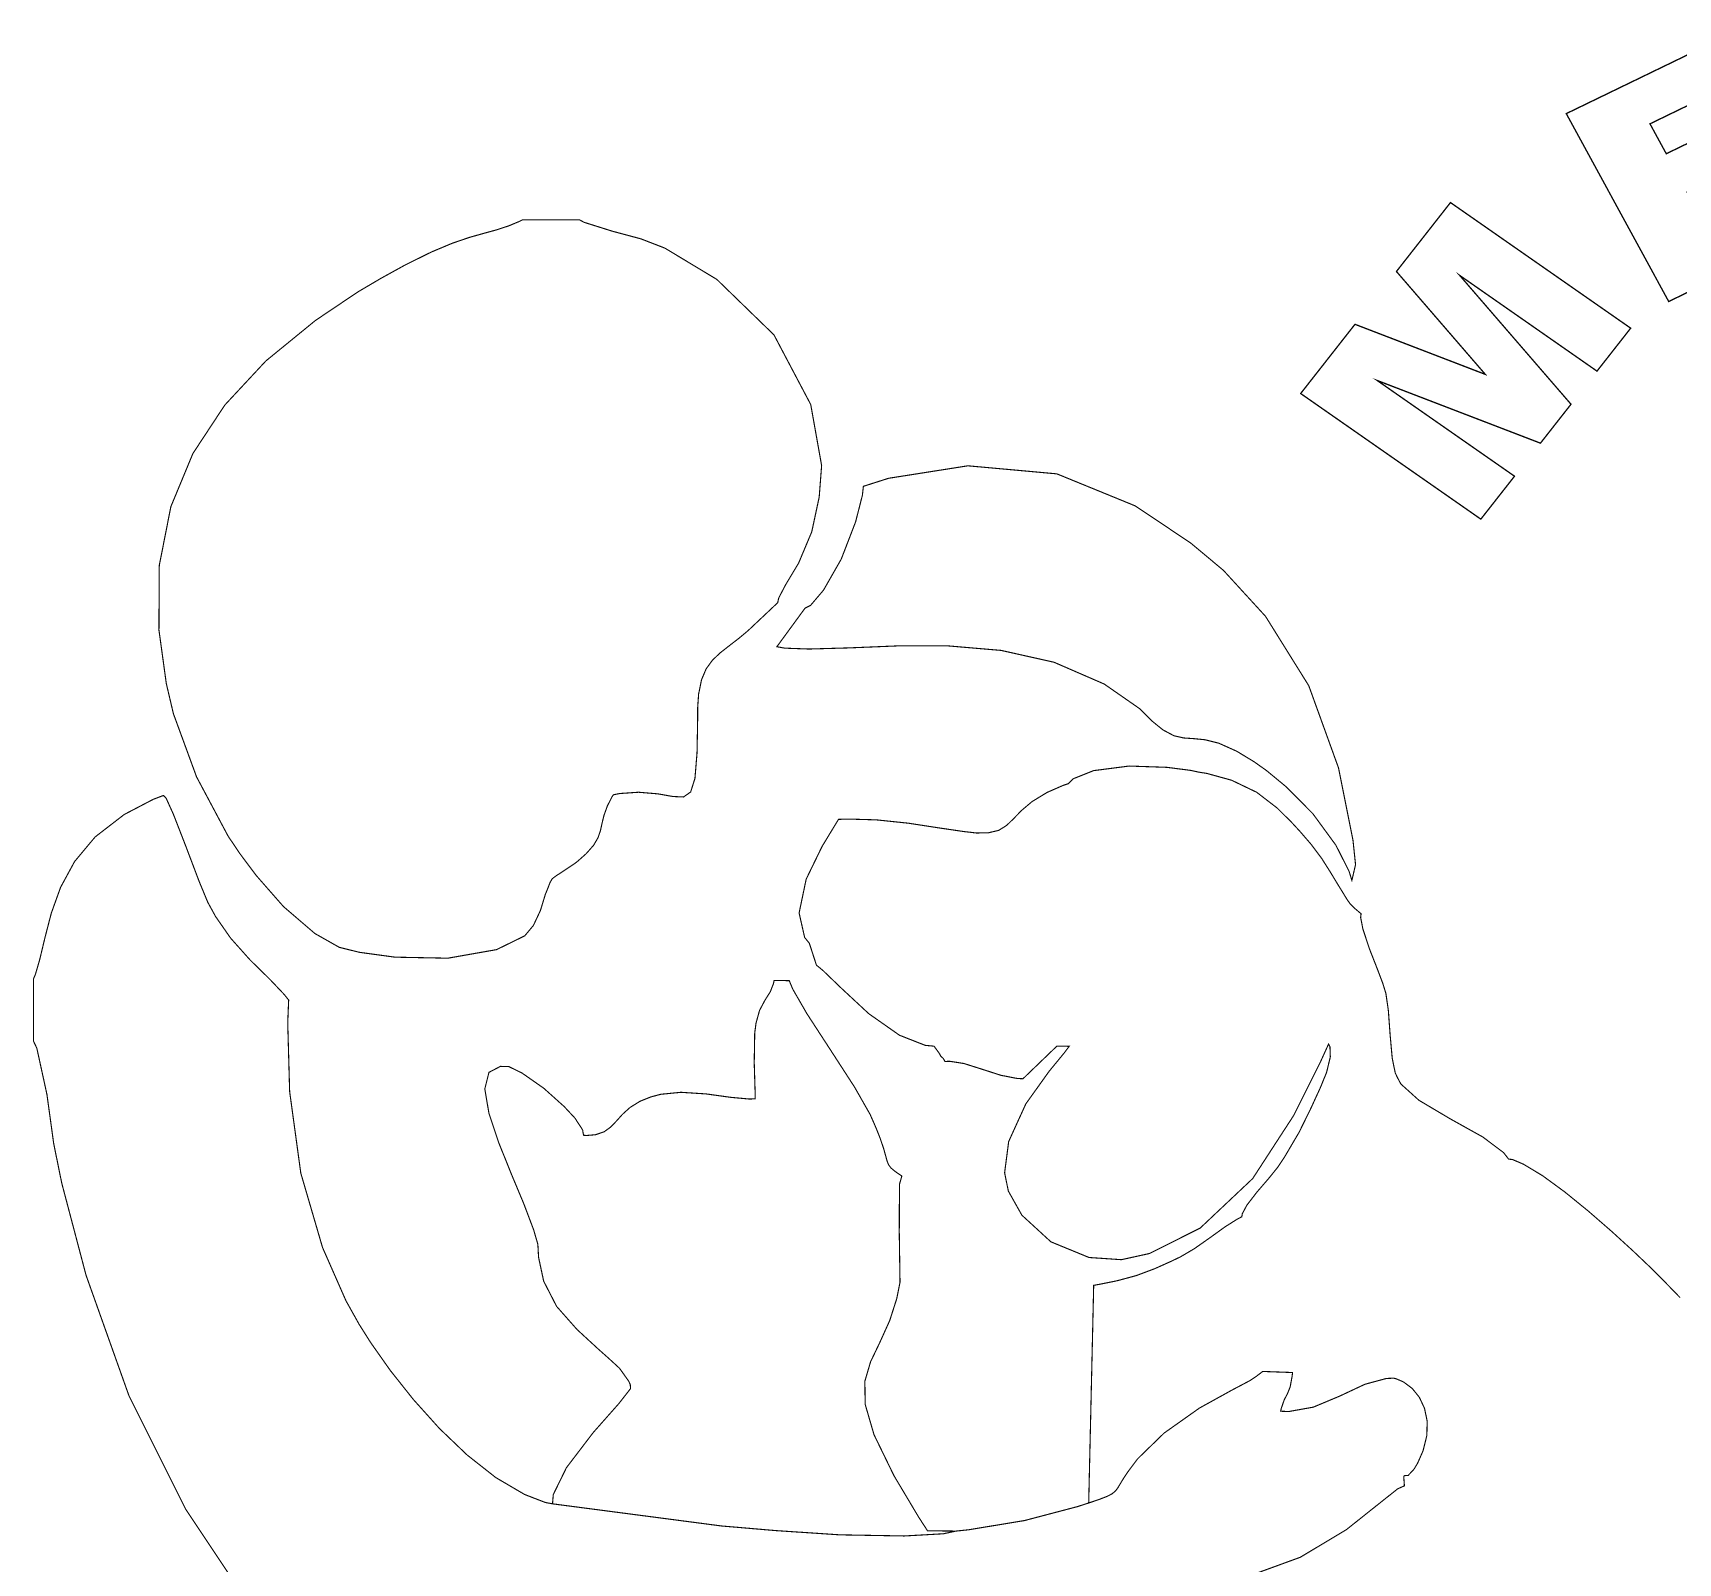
# Model space of a CAD drawing. Header units: millimetres. Extents: x -36 to 207, y -20 to 38.
# Drawn here: x 166.7 to 190.12, y 15.26 to 37.04 of the extents above; entities that cross this region are included whole.
import ezdxf

# ---------------------------------------------------------------- set-up
doc = ezdxf.new("R2010")
doc.units = ezdxf.units.MM

msp = doc.modelspace()

# ---------------------------------------------------------------- linework, layer by layer
at = {"color": 0}
for points in [[(188.5295377338489, 35.89237740649144, 0.0189, 0.0189, 0), (190.875237733849, 37.02898140649145, 0.0189, 0.0189, 0), (191.1869617338489, 36.45744540649144, 0.0189, 0.0189, 0), (189.7208257338488, 35.74705740649144, 0.0189, 0.0189, 0), (189.9528337338488, 35.32134540649144, 0.0189, 0.0189, 0), (191.3117857338489, 35.97940140649145, 0.0189, 0.0189, 0), (191.6093977338489, 35.43440940649145, 0.0189, 0.0189, 0), (190.249857733849, 34.77576540649144, 0.0189, 0.0189, 0), (190.5369697338488, 34.24900140649144, 0.0189, 0.0189, 0), (192.0468697338489, 34.98038940649145, 0.0189, 0.0189, 0), (192.3768217338488, 34.37525340649145, 0.0189, 0.0189, 0), (189.987357733849, 33.21773340649144, 0.0189, 0.0189, 0), (188.5295377338489, 35.89237740649144, 0.0189, 0.0189, 0)], [(184.7487817338491, 31.90792140649145, 0.0189, 0.0189, 0), (185.5217497338489, 32.89324140649143, 0.0189, 0.0189, 0), (187.3769737338489, 32.18041740649144, 0.0189, 0.0189, 0), (186.1119337338491, 33.64520940649145, 0.0189, 0.0189, 0), (186.881121733849, 34.62632940649144, 0.0189, 0.0189, 0), (189.4460617338489, 32.83805340649145, 0.0189, 0.0189, 0), (188.9665057338488, 32.22653340649145, 0.0189, 0.0189, 0), (187.011573733849, 33.59002140649145, 0.0189, 0.0189, 0), (188.5965697338488, 31.75529340649145, 0.0189, 0.0189, 0), (188.1617857338489, 31.20114540649145, 0.0189, 0.0189, 0), (185.8375057338487, 32.09381340649144, 0.0189, 0.0189, 0), (187.7926057338489, 30.73082940649145, 0.0189, 0.0189, 0), (187.3132177338489, 30.11964540649144, 0.0189, 0.0189, 0), (184.7487817338491, 31.90792140649145, 0.0189, 0.0189, 0)], [(177.304995733849, 28.93044340649145, 0.01575, 0.01575, 0), (177.319485733849, 28.99799340649145, 0.01575, 0.01575, 0), (177.4189557338489, 29.18790340649144, 0.01575, 0.01575, 0), (177.6036157338488, 29.49625340649145, 0.01575, 0.01575, 0), (177.7896757338488, 29.93914340649145, 0.01575, 0.01575, 0), (177.8955157338489, 30.43320340649144, 0.01575, 0.01575, 0), (177.908465733849, 30.59917340649145, 0.01575, 0.01575, 0), (177.9301657338488, 30.88288340649144, 0.01575, 0.01575, 0), (177.775185733849, 31.75102340649145, 0.01575, 0.01575, 0), (177.252215733849, 32.74222340649145, 0.01575, 0.01575, 0), (176.4387457338489, 33.53217340649145, 0.01575, 0.01575, 0), (175.6986357338487, 33.97800340649145, 0.01575, 0.01575, 0), (175.4342457338489, 34.08020340649145, 0.01575, 0.01575, 0), (175.3601857338488, 34.10904340649144, 0.01575, 0.01575, 0), (174.948165733849, 34.21950340649144, 0.01575, 0.01575, 0), (174.5501457338489, 34.34487340649144, 0.01575, 0.01575, 0), (174.4833657338488, 34.38050340649145, 0.01575, 0.01575, 0), (173.6732557338489, 34.38050340649145, 0.01575, 0.01575, 0), (173.6257957338489, 34.35698340649145, 0.01575, 0.01575, 0), (173.4787957338488, 34.29545340649145, 0.01575, 0.01575, 0), (173.2999457338487, 34.23665340649145, 0.01575, 0.01575, 0), (173.1184357338489, 34.18723340649145, 0.01575, 0.01575, 0), (172.9159957338488, 34.12990340649145, 0.01575, 0.01575, 0), (172.6751957338488, 34.04793340649145, 0.01575, 0.01575, 0), (172.377835733849, 33.92326340649145, 0.01575, 0.01575, 0), (172.0064157338488, 33.73993340649145, 0.01575, 0.01575, 0), (171.6570457338489, 33.54729340649145, 0.01575, 0.01575, 0), (171.542721733849, 33.47974340649145, 0.01575, 0.01575, 0), (171.3327007338489, 33.35626340649145, 0.01575, 0.01575, 0), (170.7254437338488, 32.94802340649145, 0.01575, 0.01575, 0), (170.019822733849, 32.37192340649145, 0.01575, 0.01575, 0), (169.434972733849, 31.74339340649145, 0.01575, 0.01575, 0), (168.981141733849, 31.05417340649145, 0.01575, 0.01575, 0), (168.6670657338489, 30.29649340649145, 0.01575, 0.01575, 0), (168.5026217338489, 29.46139340649145, 0.01575, 0.01575, 0), (168.4976867338489, 28.54152340649145, 0.01575, 0.01575, 0), (168.6028897338488, 27.77747340649145, 0.01575, 0.01575, 0), (168.6617457338489, 27.52827340649145, 0.01575, 0.01575, 0), (168.7038997338489, 27.34900340649145, 0.01575, 0.01575, 0), (169.0331727338489, 26.45090340649145, 0.01575, 0.01575, 0), (169.4824467338487, 25.60698340649145, 0.01575, 0.01575, 0), (169.5849757338488, 25.45515340649145, 0.01575, 0.01575, 0), (169.6552417338489, 25.35099340649145, 0.01575, 0.01575, 0), (169.8819647338489, 25.04796340649145, 0.01575, 0.01575, 0), (170.2700937338489, 24.60479340649145, 0.01575, 0.01575, 0), (170.7170927338489, 24.22119340649145, 0.01575, 0.01575, 0), (171.0653427338489, 24.02414340649145, 0.01575, 0.01575, 0), (171.1902927338488, 23.99341340649145, 0.01575, 0.01575, 0), (171.3535887338489, 23.95316340649145, 0.01575, 0.01575, 0), (171.8575257338489, 23.88442340649145, 0.01575, 0.01575, 0), (172.6106557338489, 23.86993340649145, 0.01575, 0.01575, 0), (173.3037257338488, 23.99187340649145, 0.01575, 0.01575, 0), (173.7044057338489, 24.18822340649145, 0.01575, 0.01575, 0), (173.7913457338489, 24.29224340649145, 0.01575, 0.01575, 0), (173.8278157338489, 24.33627340649145, 0.01575, 0.01575, 0), (173.9277057338488, 24.54893340649145, 0.01575, 0.01575, 0), (173.9983357338488, 24.78063340649145, 0.01575, 0.01575, 0), (174.0203857338488, 24.83376340649145, 0.01575, 0.01575, 0), (174.0317257338488, 24.86225340649145, 0.01575, 0.01575, 0), (174.0651857338489, 24.94772340649145, 0.01575, 0.01575, 0), (174.0947957338487, 25.00015340649144, 0.01575, 0.01575, 0), (174.1498857338488, 25.04152340649145, 0.01575, 0.01575, 0), (174.2417957338489, 25.10116340649145, 0.01575, 0.01575, 0), (174.271755733849, 25.12167340649145, 0.01575, 0.01575, 0), (174.415395733849, 25.21701340649145, 0.01575, 0.01575, 0), (174.4578857338488, 25.24998340649145, 0.01575, 0.01575, 0), (174.579755733849, 25.35827340649145, 0.01575, 0.01575, 0), (174.6849657338489, 25.47790340649145, 0.01575, 0.01575, 0), (174.7472657338487, 25.58465340649145, 0.01575, 0.01575, 0), (174.7817757338489, 25.68524340649145, 0.01575, 0.01575, 0), (174.8045257338488, 25.78891340649145, 0.01575, 0.01575, 0), (174.8323857338489, 25.90322340649145, 0.01575, 0.01575, 0), (174.880195733849, 26.03615340649145, 0.01575, 0.01575, 0), (174.9413757338489, 26.15725340649145, 0.01575, 0.01575, 0), (174.9648957338488, 26.19568340649144, 0.01575, 0.01575, 0), (175.052185733849, 26.21353340649145, 0.01575, 0.01575, 0), (175.3226657338489, 26.23215340649145, 0.01575, 0.01575, 0), (175.6021757338488, 26.20898340649144, 0.01575, 0.01575, 0), (175.8129457338489, 26.17139340649145, 0.01575, 0.01575, 0), (175.9644257338489, 26.16495340649145, 0.01575, 0.01575, 0), (176.065855733849, 26.23551340649145, 0.01575, 0.01575, 0), (176.1269657338489, 26.42850340649145, 0.01575, 0.01575, 0), (176.156645733849, 26.78963340649145, 0.01575, 0.01575, 0), (176.1649757338489, 27.22104340649145, 0.01575, 0.01575, 0), (176.165395733849, 27.36454340649145, 0.01575, 0.01575, 0), (176.165395733849, 27.43104340649145, 0.01575, 0.01575, 0), (176.1793957338489, 27.63047340649145, 0.01575, 0.01575, 0), (176.2207657338488, 27.83368340649145, 0.01575, 0.01575, 0), (176.2869157338489, 27.98894340649145, 0.01575, 0.01575, 0), (176.3761657338489, 28.11165340649145, 0.01575, 0.01575, 0), (176.4858557338489, 28.21602340649145, 0.01575, 0.01575, 0), (176.6146557338488, 28.31703340649145, 0.01575, 0.01575, 0), (176.7601157338488, 28.42952340649145, 0.01575, 0.01575, 0), (176.881985733849, 28.53165340649144, 0.01575, 0.01575, 0), (176.920695733849, 28.56770340649145, 0.01575, 0.01575, 0), (177.304995733849, 28.93044340649145, 0.01575, 0.01575, 0)], [(177.6950357338487, 28.85372340649145, 0.01575, 0.01575, 0), (177.2932357338489, 28.30380340649145, 0.01575, 0.01575, 0), (177.4046057338489, 28.28329340649145, 0.01575, 0.01575, 0), (177.748235733849, 28.27076340649145, 0.01575, 0.01575, 0), (178.327765733849, 28.28714340649145, 0.01575, 0.01575, 0), (178.998435733849, 28.31479340649145, 0.01575, 0.01575, 0), (179.7287457338489, 28.31563340649145, 0.01575, 0.01575, 0), (180.486005733849, 28.25102340649145, 0.01575, 0.01575, 0), (181.2379457338488, 28.08274340649145, 0.01575, 0.01575, 0), (181.9523657338489, 27.77250340649145, 0.01575, 0.01575, 0), (182.4544057338489, 27.42348340649145, 0.01575, 0.01575, 0), (182.5972057338488, 27.28222340649145, 0.01575, 0.01575, 0), (182.6416557338489, 27.23854340649145, 0.01575, 0.01575, 0), (182.788235733849, 27.11968340649145, 0.01575, 0.01575, 0), (182.9446857338489, 27.03645340649145, 0.01575, 0.01575, 0), (183.0851757338489, 27.00453340649145, 0.01575, 0.01575, 0), (183.2264357338488, 26.99515340649144, 0.01575, 0.01575, 0), (183.3875057338489, 26.97947340649145, 0.01575, 0.01575, 0), (183.5853957338488, 26.92942340649145, 0.01575, 0.01575, 0), (183.837955733849, 26.81623340649145, 0.01575, 0.01575, 0), (184.0851257338488, 26.66664340649145, 0.01575, 0.01575, 0), (184.1637357338489, 26.61078340649145, 0.01575, 0.01575, 0), (184.2625057338489, 26.54092340649145, 0.01575, 0.01575, 0), (184.543905733849, 26.30845340649145, 0.01575, 0.01575, 0), (184.9221857338489, 25.92674340649145, 0.01575, 0.01575, 0), (185.249505733849, 25.47902340649145, 0.01575, 0.01575, 0), (185.4371757338488, 25.10837340649145, 0.01575, 0.01575, 0), (185.4777757338491, 24.97775340649144, 0.01575, 0.01575, 0), (185.5297857338489, 25.20175340649145, 0.01575, 0.01575, 0), (185.493385733849, 25.54930340649144, 0.01575, 0.01575, 0), (185.2867457338489, 26.58075340649145, 0.01575, 0.01575, 0), (184.8640157338489, 27.74863340649144, 0.01575, 0.01575, 0), (184.248435733849, 28.73640340649145, 0.01575, 0.01575, 0), (183.6517557338489, 29.38845340649144, 0.01575, 0.01575, 0), (183.428175733849, 29.57570340649145, 0.01575, 0.01575, 0), (183.1857657338489, 29.77814340649145, 0.01575, 0.01575, 0), (182.394415733849, 30.30825340649145, 0.01575, 0.01575, 0), (181.2789657338487, 30.76437340649145, 0.01575, 0.01575, 0), (180.012035733849, 30.87903340649145, 0.01575, 0.01575, 0), (178.8830057338489, 30.70130340649145, 0.01575, 0.01575, 0), (178.524465733849, 30.58699340649145, 0.01575, 0.01575, 0), (178.5104657338488, 30.45938340649145, 0.01575, 0.01575, 0), (178.4139357338488, 30.08117340649145, 0.01575, 0.01575, 0), (178.2104457338489, 29.55288340649145, 0.01575, 0.01575, 0), (177.9566957338488, 29.10852340649145, 0.01575, 0.01575, 0), (177.7729457338489, 28.89243340649145, 0.01575, 0.01575, 0), (177.6950357338487, 28.85372340649145, 0.01575, 0.01575, 0)], [(174.0997657338487, 16.10273340649145, 0.01575, 0.01575, 0), (176.5079057338487, 15.78717340649145, 0.01575, 0.01575, 0), (176.6977457338487, 15.77121340649145, 0.01575, 0.01575, 0), (177.2689457338488, 15.72221340649145, 0.01575, 0.01575, 0), (178.1914057338488, 15.66117340649145, 0.01575, 0.01575, 0), (179.1055357338489, 15.64514340649145, 0.01575, 0.01575, 0), (179.6626657338488, 15.67629340649145, 0.01575, 0.01575, 0), (179.8422857338489, 15.71465340649145, 0.01575, 0.01575, 0), (179.437895733849, 15.71878340649145, 0.01575, 0.01575, 0), (179.312525733849, 15.91142340649145, 0.01575, 0.01575, 0), (178.9597257338489, 16.50376340649145, 0.01575, 0.01575, 0), (178.675665733849, 17.08714340649145, 0.01575, 0.01575, 0), (178.5499457338487, 17.51939340649145, 0.01575, 0.01575, 0), (178.5457457338489, 17.84867340649145, 0.01575, 0.01575, 0), (178.626665733849, 18.12426340649144, 0.01575, 0.01575, 0), (178.7569357338489, 18.39621340649144, 0.01575, 0.01575, 0), (178.8997357338487, 18.71254340649145, 0.01575, 0.01575, 0), (178.9980157338489, 19.01914340649145, 0.01575, 0.01575, 0), (179.0193657338489, 19.12316340649145, 0.01575, 0.01575, 0), (179.045895733849, 19.25644340649145, 0.01575, 0.01575, 0), (179.0352557338488, 19.96967340649145, 0.01575, 0.01575, 0), (179.0382657338489, 20.65203340649144, 0.01575, 0.01575, 0), (179.0721457338489, 20.76977340649145, 0.01575, 0.01575, 0), (179.0482057338488, 20.78503340649145, 0.01575, 0.01575, 0), (178.9779257338489, 20.83291340649145, 0.01575, 0.01575, 0), (178.9191257338489, 20.88149340649145, 0.01575, 0.01575, 0), (178.8844757338491, 20.92713340649144, 0.01575, 0.01575, 0), (178.8624957338488, 20.98138340649145, 0.01575, 0.01575, 0), (178.8419857338488, 21.05544340649145, 0.01575, 0.01575, 0), (178.812375733849, 21.16100340649145, 0.01575, 0.01575, 0), (178.7621857338488, 21.30870340649145, 0.01575, 0.01575, 0), (178.7017757338488, 21.46025340649144, 0.01575, 0.01575, 0), (178.6802157338491, 21.51002340649145, 0.01575, 0.01575, 0), (178.6205057338489, 21.64554340649145, 0.01575, 0.01575, 0), (178.3999357338489, 22.03327340649145, 0.01575, 0.01575, 0), (178.054695733849, 22.56653340649145, 0.01575, 0.01575, 0), (177.7193957338491, 23.08194340649145, 0.01575, 0.01575, 0), (177.5199657338489, 23.42823340649145, 0.01575, 0.01575, 0), (177.469145733849, 23.54975340649145, 0.01575, 0.01575, 0), (177.2537557338487, 23.55353340649145, 0.01575, 0.01575, 0), (177.2461957338487, 23.51216340649145, 0.01575, 0.01575, 0), (177.1994357338488, 23.39141340649145, 0.01575, 0.01575, 0), (177.1239057338489, 23.27220340649145, 0.01575, 0.01575, 0), (177.046765733849, 23.12674340649145, 0.01575, 0.01575, 0), (176.9966457338489, 22.94628340649145, 0.01575, 0.01575, 0), (176.9886657338488, 22.88475340649144, 0.01575, 0.01575, 0), (176.9780257338489, 22.80803340649144, 0.01575, 0.01575, 0), (176.9708857338489, 22.38124340649145, 0.01575, 0.01575, 0), (176.984115733849, 21.94717340649145, 0.01575, 0.01575, 0), (176.984115733849, 21.86702340649145, 0.01575, 0.01575, 0), (176.896755733849, 21.86548340649145, 0.01575, 0.01575, 0), (176.633975733849, 21.88942340649145, 0.01575, 0.01575, 0), (176.2869157338489, 21.93765340649144, 0.01575, 0.01575, 0), (175.9287257338488, 21.96075340649145, 0.01575, 0.01575, 0), (175.6382257338489, 21.93226340649145, 0.01575, 0.01575, 0), (175.545895733849, 21.90727340649145, 0.01575, 0.01575, 0), (175.4950057338488, 21.89362340649145, 0.01575, 0.01575, 0), (175.3476557338488, 21.83440340649145, 0.01575, 0.01575, 0), (175.203385733849, 21.74515340649144, 0.01575, 0.01575, 0), (175.0969857338489, 21.64897340649145, 0.01575, 0.01575, 0), (175.0111657338489, 21.55328340649145, 0.01575, 0.01575, 0), (174.9296157338488, 21.46746340649145, 0.01575, 0.01575, 0), (174.8353957338488, 21.39914340649145, 0.01575, 0.01575, 0), (174.7122657338489, 21.35693340649145, 0.01575, 0.01575, 0), (174.5857757338488, 21.34629340649145, 0.01575, 0.01575, 0), (174.5441257338489, 21.34867340649145, 0.01575, 0.01575, 0), (174.5399257338488, 21.36148340649144, 0.01575, 0.01575, 0), (174.5319457338489, 21.40103340649145, 0.01575, 0.01575, 0), (174.5315257338491, 21.41741340649145, 0.01575, 0.01575, 0), (174.5152157338489, 21.44590340649145, 0.01575, 0.01575, 0), (174.4716057338489, 21.51226340649145, 0.01575, 0.01575, 0), (174.4574657338489, 21.53438340649145, 0.01575, 0.01575, 0), (174.4187557338489, 21.59353340649145, 0.01575, 0.01575, 0), (174.2657357338489, 21.75796340649145, 0.01575, 0.01575, 0), (173.9751657338488, 22.01850340649145, 0.01575, 0.01575, 0), (173.664505733849, 22.23578340649145, 0.01575, 0.01575, 0), (173.4757857338489, 22.32769340649145, 0.01575, 0.01575, 0), (173.4123657338489, 22.32888340649145, 0.01575, 0.01575, 0), (173.358395733849, 22.32993340649145, 0.01575, 0.01575, 0), (173.1951557338489, 22.24488340649145, 0.01575, 0.01575, 0), (173.135865733849, 22.00870340649145, 0.01575, 0.01575, 0), (173.1947357338488, 21.66192340649145, 0.01575, 0.01575, 0), (173.3333357338488, 21.24647340649145, 0.01575, 0.01575, 0), (173.511485733849, 20.80323340649145, 0.01575, 0.01575, 0), (173.6906857338488, 20.37490340649145, 0.01575, 0.01575, 0), (173.8315957338489, 20.00194340649145, 0.01575, 0.01575, 0), (173.8912357338488, 19.79614340649145, 0.01575, 0.01575, 0), (173.8950157338488, 19.72663340649144, 0.01575, 0.01575, 0), (173.9011057338489, 19.61225340649145, 0.01575, 0.01575, 0), (173.9740457338489, 19.27198340649145, 0.01575, 0.01575, 0), (174.1578657338489, 18.91351340649145, 0.01575, 0.01575, 0), (174.448365733849, 18.58465340649145, 0.01575, 0.01575, 0), (174.747685733849, 18.30892340649145, 0.01575, 0.01575, 0), (174.8489757338489, 18.21890340649144, 0.01575, 0.01575, 0), (174.8885257338488, 18.18397340649145, 0.01575, 0.01575, 0), (175.0537257338488, 18.03200340649144, 0.01575, 0.01575, 0), (175.1847657338487, 17.84825340649145, 0.01575, 0.01575, 0), (175.207165733849, 17.79729340649145, 0.01575, 0.01575, 0), (175.2094757338489, 17.74150340649144, 0.01575, 0.01575, 0), (175.0457457338489, 17.53192340649145, 0.01575, 0.01575, 0), (174.678175733849, 17.11598340649145, 0.01575, 0.01575, 0), (174.2980057338489, 16.61737340649145, 0.01575, 0.01575, 0), (174.1107557338489, 16.23496340649145, 0.01575, 0.01575, 0), (174.0997657338487, 16.10273340649145, 0.01575, 0.01575, 0)]]:
    msp.add_lwpolyline(points, format="xyseb", close=True, dxfattribs=at)
for points in [[(190.149715733849, 19.03769340649145, 0.01575, 0.01575, 0), (189.8919057338489, 19.30348340649145, 0.01575, 0.01575, 0), (189.850115733849, 19.34646340649145, 0.01575, 0.01575, 0), (189.7217357338488, 19.47253340649145, 0.01575, 0.01575, 0), (189.4749157338488, 19.70724340649145, 0.01575, 0.01575, 0), (189.174475733849, 19.98143340649145, 0.01575, 0.01575, 0), (188.8449157338489, 20.26815340649145, 0.01575, 0.01575, 0), (188.5094757338491, 20.54122340649145, 0.01575, 0.01575, 0), (188.1924457338489, 20.77327340649145, 0.01575, 0.01575, 0), (187.9174157338489, 20.93847340649145, 0.01575, 0.01575, 0), (187.7621557338489, 21.00448340649145, 0.01575, 0.01575, 0), (187.7089557338488, 21.00903340649145, 0.01575, 0.01575, 0), (187.6364357338489, 21.10290340649145, 0.01575, 0.01575, 0), (187.3413857338489, 21.32438340649145, 0.01575, 0.01575, 0), (186.8768657338487, 21.58338340649144, 0.01575, 0.01575, 0), (186.432155733849, 21.84721340649145, 0.01575, 0.01575, 0), (186.1742757338488, 22.07968340649144, 0.01575, 0.01575, 0), (186.1237357338489, 22.17537340649145, 0.01575, 0.01575, 0), (186.0944757338489, 22.23802340649145, 0.01575, 0.01575, 0), (186.0519857338488, 22.44690340649144, 0.01575, 0.01575, 0), (186.0219557338489, 22.77954340649145, 0.01575, 0.01575, 0), (185.996615733849, 23.12702340649145, 0.01575, 0.01575, 0), (185.961965733849, 23.36712340649145, 0.01575, 0.01575, 0), (185.9388657338488, 23.44300340649145, 0.01575, 0.01575, 0), (185.9179357338487, 23.51104340649145, 0.01575, 0.01575, 0), (185.8424057338489, 23.71005340649145, 0.01575, 0.01575, 0), (185.7264857338489, 24.00622340649145, 0.01575, 0.01575, 0), (185.634225733849, 24.28615340649145, 0.01575, 0.01575, 0), (185.6019557338489, 24.45065340649144, 0.01575, 0.01575, 0), (185.608745733849, 24.50266340649144, 0.01575, 0.01575, 0), (185.5834057338488, 24.52394340649145, 0.01575, 0.01575, 0), (185.5077357338489, 24.58771340649145, 0.01575, 0.01575, 0), (185.4523657338489, 24.64392340649145, 0.01575, 0.01575, 0), (185.4033657338489, 24.71497340649145, 0.01575, 0.01575, 0), (185.3437257338487, 24.81290340649144, 0.01575, 0.01575, 0), (185.3236357338487, 24.84517340649145, 0.01575, 0.01575, 0), (185.2848557338489, 24.90789340649145, 0.01575, 0.01575, 0), (185.170615733849, 25.09654340649145, 0.01575, 0.01575, 0), (185.0463657338489, 25.29254340649145, 0.01575, 0.01575, 0), (184.899715733849, 25.48819340649145, 0.01575, 0.01575, 0), (184.7364757338489, 25.67726340649145, 0.01575, 0.01575, 0), (184.680265733849, 25.73802340649145, 0.01575, 0.01575, 0), (184.6157257338489, 25.80795340649144, 0.01575, 0.01575, 0), (184.4129357338488, 26.00843340649145, 0.01575, 0.01575, 0), (184.123135733849, 26.23138340649145, 0.01575, 0.01575, 0), (183.7657157338488, 26.40302340649145, 0.01575, 0.01575, 0), (183.4144557338489, 26.49990340649145, 0.01575, 0.01575, 0), (183.2955257338488, 26.51887340649145, 0.01575, 0.01575, 0), (183.1839457338488, 26.54316340649144, 0.01575, 0.01575, 0), (182.8436757338488, 26.58677340649145, 0.01575, 0.01575, 0), (182.3069857338489, 26.60504340649145, 0.01575, 0.01575, 0), (181.8015157338489, 26.53973340649144, 0.01575, 0.01575, 0), (181.5094757338491, 26.42353340649145, 0.01575, 0.01575, 0), (181.4434657338488, 26.35479340649145, 0.01575, 0.01575, 0), (181.3656257338489, 26.32854340649145, 0.01575, 0.01575, 0), (181.1392457338488, 26.22949340649145, 0.01575, 0.01575, 0), (180.925395733849, 26.09922340649145, 0.01575, 0.01575, 0), (180.775455733849, 25.97238340649145, 0.01575, 0.01575, 0), (180.6633857338491, 25.85653340649144, 0.01575, 0.01575, 0), (180.5634957338489, 25.75972340649145, 0.01575, 0.01575, 0), (180.449535733849, 25.68902340649145, 0.01575, 0.01575, 0), (180.2953957338489, 25.65297340649145, 0.01575, 0.01575, 0), (180.130195733849, 25.65262340649145, 0.01575, 0.01575, 0), (180.075875733849, 25.65871340649145, 0.01575, 0.01575, 0), (179.9562457338488, 25.67229340649145, 0.01575, 0.01575, 0), (179.5988957338488, 25.72472340649145, 0.01575, 0.01575, 0), (179.1636357338489, 25.79164340649145, 0.01575, 0.01575, 0), (178.7082857338489, 25.83903340649145, 0.01575, 0.01575, 0), (178.3049457338489, 25.85044340649145, 0.01575, 0.01575, 0), (178.170895733849, 25.84589340649145, 0.01575, 0.01575, 0), (178.1120257338489, 25.75020340649145, 0.01575, 0.01575, 0), (177.9369557338489, 25.46117340649145, 0.01575, 0.01575, 0), (177.7102257338488, 24.99476340649145, 0.01575, 0.01575, 0), (177.609635733849, 24.51365340649145, 0.01575, 0.01575, 0), (177.6882457338488, 24.16575340649145, 0.01575, 0.01575, 0), (177.755445733849, 24.08224340649145, 0.01575, 0.01575, 0), (177.8561057338488, 23.77116340649145, 0.01575, 0.01575, 0), (177.948365733849, 23.69521340649145, 0.01575, 0.01575, 0), (178.2084857338489, 23.44496340649145, 0.01575, 0.01575, 0), (178.6001357338489, 23.08075340649145, 0.01575, 0.01575, 0), (179.0382657338489, 22.77317340649145, 0.01575, 0.01575, 0), (179.4047857338489, 22.62918340649144, 0.01575, 0.01575, 0), (179.5305057338489, 22.61742340649145, 0.01575, 0.01575, 0), (179.5342857338489, 22.61252340649145, 0.01575, 0.01575, 0), (179.5692157338488, 22.56422340649145, 0.01575, 0.01575, 0), (179.6019057338488, 22.51872340649145, 0.01575, 0.01575, 0), (179.6046357338489, 22.51494340649145, 0.01575, 0.01575, 0), (179.6068757338489, 22.51179340649145, 0.01575, 0.01575, 0), (179.6254257338489, 22.47693340649144, 0.01575, 0.01575, 0), (179.6448857338489, 22.45838340649144, 0.01575, 0.01575, 0), (179.6448857338489, 22.45838340649144, 0.01575, 0.01575, 0), (179.6448857338489, 22.45838340649144, 0.01575, 0.01575, 0), (179.6630157338489, 22.44165340649144, 0.01575, 0.01575, 0), (179.6827557338488, 22.40476340649145, 0.01575, 0.01575, 0), (179.6866057338489, 22.39979340649145, 0.01575, 0.01575, 0), (179.7530357338489, 22.40245340649145, 0.01575, 0.01575, 0), (179.9547057338489, 22.37095340649145, 0.01575, 0.01575, 0), (180.2099257338489, 22.29045340649145, 0.01575, 0.01575, 0), (180.4806857338488, 22.20316340649145, 0.01575, 0.01575, 0), (180.7169357338489, 22.15717340649145, 0.01575, 0.01575, 0), (180.796245733849, 22.15374340649145, 0.01575, 0.01575, 0), (181.2786157338489, 22.61819340649145, 0.01575, 0.01575, 0), (181.4541057338488, 22.61553340649144, 0.01575, 0.01575, 0), (181.3853657338489, 22.52397340649145, 0.01575, 0.01575, 0), (181.1669657338489, 22.25776340649145, 0.01575, 0.01575, 0), (180.8369157338489, 21.79639340649145, 0.01575, 0.01575, 0), (180.5927557338489, 21.26047340649145, 0.01575, 0.01575, 0), (180.5350057338487, 20.81695340649144, 0.01575, 0.01575, 0), (180.5627257338488, 20.67828340649145, 0.01575, 0.01575, 0), (180.5874357338489, 20.55564340649145, 0.01575, 0.01575, 0), (180.7807057338489, 20.21117340649145, 0.01575, 0.01575, 0), (181.1939157338488, 19.83219340649145, 0.01575, 0.01575, 0), (181.7362057338489, 19.60924340649145, 0.01575, 0.01575, 0), (182.1969457338489, 19.57816340649145, 0.01575, 0.01575, 0), (182.3412157338489, 19.60966340649145, 0.01575, 0.01575, 0), (182.5960157338488, 19.66587340649145, 0.01575, 0.01575, 0), (183.318415733849, 20.02777340649145, 0.01575, 0.01575, 0), (184.0657357338489, 20.73267340649145, 0.01575, 0.01575, 0), (184.6521957338489, 21.63539340649145, 0.01575, 0.01575, 0), (185.0299857338489, 22.39223340649145, 0.01575, 0.01575, 0), (185.1462557338489, 22.64864340649145, 0.01575, 0.01575, 0), (185.165645733849, 22.60979340649145, 0.01575, 0.01575, 0), (185.170895733849, 22.46517340649145, 0.01575, 0.01575, 0), (185.117765733849, 22.24446340649145, 0.01575, 0.01575, 0), (185.0266257338487, 22.02088340649144, 0.01575, 0.01575, 0), (184.9597757338488, 21.87689340649145, 0.01575, 0.01575, 0), (184.9381457338491, 21.82866340649145, 0.01575, 0.01575, 0), (184.9016757338488, 21.74851340649145, 0.01575, 0.01575, 0), (184.7269557338489, 21.39270340649145, 0.01575, 0.01575, 0), (184.5139457338489, 21.03073340649145, 0.01575, 0.01575, 0), (184.4580157338489, 20.94722340649145, 0.01575, 0.01575, 0), (184.4212657338489, 20.89248340649144, 0.01575, 0.01575, 0), (184.295895733849, 20.73715340649144, 0.01575, 0.01575, 0), (184.1246757338488, 20.53821340649144, 0.01575, 0.01575, 0), (183.9834157338489, 20.35439340649145, 0.01575, 0.01575, 0), (183.9180357338489, 20.23245340649144, 0.01575, 0.01575, 0), (183.9115257338487, 20.18919340649145, 0.01575, 0.01575, 0), (183.849365733849, 20.15727340649145, 0.01575, 0.01575, 0), (183.6712157338488, 20.04478340649145, 0.01575, 0.01575, 0), (183.4581357338488, 19.89099340649145, 0.01575, 0.01575, 0), (183.2363757338489, 19.73538340649145, 0.01575, 0.01575, 0), (183.0389057338489, 19.61904340649145, 0.01575, 0.01575, 0), (182.970515733849, 19.58614340649145, 0.01575, 0.01575, 0), (182.8961057338488, 19.55072340649145, 0.01575, 0.01575, 0), (182.6709157338489, 19.44971340649145, 0.01575, 0.01575, 0), (182.4129657338488, 19.35290340649145, 0.01575, 0.01575, 0), (182.1418557338488, 19.27954340649145, 0.01575, 0.01575, 0), (181.887755733849, 19.22795340649145, 0.01575, 0.01575, 0), (181.8027057338488, 19.21318340649145, 0.01575, 0.01575, 0), (181.7316557338488, 16.11491340649145, 0.01575, 0.01575, 0), (181.7712057338488, 16.12779340649145, 0.01575, 0.01575, 0), (181.889365733849, 16.16846340649145, 0.01575, 0.01575, 0), (181.9967457338489, 16.20990340649144, 0.01575, 0.01575, 0), (182.066675733849, 16.24672340649145, 0.01575, 0.01575, 0), (182.1129457338488, 16.28543340649144, 0.01575, 0.01575, 0), (182.148715733849, 16.33366340649145, 0.01575, 0.01575, 0), (182.187005733849, 16.39862340649145, 0.01575, 0.01575, 0), (182.2413957338488, 16.48717340649145, 0.01575, 0.01575, 0), (182.3032057338489, 16.57712340649145, 0.01575, 0.01575, 0), (182.325255733849, 16.60596340649145, 0.01575, 0.01575, 0), (182.4289257338489, 16.74421340649145, 0.01575, 0.01575, 0), (182.8046157338488, 17.10954340649145, 0.01575, 0.01575, 0), (183.308475733849, 17.46619340649145, 0.01575, 0.01575, 0), (183.7680257338488, 17.72022340649145, 0.01575, 0.01575, 0), (184.0324157338489, 17.86001340649145, 0.01575, 0.01575, 0), (184.1147357338489, 17.91503340649145, 0.01575, 0.01575, 0), (184.1177457338488, 17.91741340649145, 0.01575, 0.01575, 0), (184.1587657338489, 17.94926340649145, 0.01575, 0.01575, 0), (184.1614957338491, 17.95073340649145, 0.01575, 0.01575, 0), (184.1637357338489, 17.95269340649145, 0.01575, 0.01575, 0), (184.2036357338488, 17.98377340649145, 0.01575, 0.01575, 0), (184.2074157338488, 17.98720340649145, 0.01575, 0.01575, 0), (184.6331557338488, 17.97166340649144, 0.01575, 0.01575, 0), (184.6274857338487, 17.92077340649145, 0.01575, 0.01575, 0), (184.5994157338489, 17.76803340649145, 0.01575, 0.01575, 0), (184.5598657338489, 17.66863340649145, 0.01575, 0.01575, 0), (184.514645733849, 17.58316340649145, 0.01575, 0.01575, 0), (184.472925733849, 17.46241340649145, 0.01575, 0.01575, 0), (184.463405733849, 17.42097340649145, 0.01575, 0.01575, 0), (184.5789057338491, 17.41642340649145, 0.01575, 0.01575, 0), (184.9293957338489, 17.47914340649145, 0.01575, 0.01575, 0), (185.3053657338489, 17.63671340649145, 0.01575, 0.01575, 0), (185.6623657338489, 17.80415340649144, 0.01575, 0.01575, 0), (185.9684757338489, 17.88738340649145, 0.01575, 0.01575, 0), (186.071725733849, 17.89116340649145, 0.01575, 0.01575, 0), (186.1077757338487, 17.88318340649144, 0.01575, 0.01575, 0), (186.2118657338488, 17.83796340649145, 0.01575, 0.01575, 0), (186.3364657338491, 17.74528340649145, 0.01575, 0.01575, 0), (186.4386657338489, 17.61844340649145, 0.01575, 0.01575, 0), (186.5118857338489, 17.46122340649145, 0.01575, 0.01575, 0), (186.549475733849, 17.27929340649145, 0.01575, 0.01575, 0), (186.5449257338489, 17.07650340649144, 0.01575, 0.01575, 0), (186.4910257338488, 16.85817340649145, 0.01575, 0.01575, 0), (186.413955733849, 16.68268340649145, 0.01575, 0.01575, 0), (186.3816857338488, 16.62843340649145, 0.01575, 0.01575, 0), (186.361525733849, 16.59539340649145, 0.01575, 0.01575, 0), (186.2799057338489, 16.50796340649145, 0.01575, 0.01575, 0), (186.2293657338489, 16.50376340649145, 0.01575, 0.01575, 0), (186.2157157338488, 16.49515340649144, 0.01575, 0.01575, 0), (186.222925733849, 16.39295340649145, 0.01575, 0.01575, 0), (186.2255157338489, 16.35872340649145, 0.01575, 0.01575, 0), (186.1306657338489, 16.31700340649145, 0.01575, 0.01575, 0), (185.8784557338488, 16.11645340649144, 0.01575, 0.01575, 0), (185.3995157338488, 15.73516340649145, 0.01575, 0.01575, 0), (184.742495733849, 15.34169340649145, 0.01575, 0.01575, 0), (184.0877857338489, 15.10278340649145, 0.01575, 0.01575, 0)], [(184.0877857338489, 15.10278340649145, 0.01575, 0.01575, 0), (184.742495733849, 15.34169340649145, 0.01575, 0.01575, 0), (185.3995157338488, 15.73516340649145, 0.01575, 0.01575, 0), (185.8784557338488, 16.11645340649144, 0.01575, 0.01575, 0), (186.1306657338489, 16.31700340649145, 0.01575, 0.01575, 0), (186.2255157338489, 16.35872340649145, 0.01575, 0.01575, 0), (186.222925733849, 16.39295340649145, 0.01575, 0.01575, 0), (186.2157157338488, 16.49515340649144, 0.01575, 0.01575, 0), (186.2293657338489, 16.50376340649145, 0.01575, 0.01575, 0), (186.2799057338489, 16.50796340649145, 0.01575, 0.01575, 0), (186.361525733849, 16.59539340649145, 0.01575, 0.01575, 0), (186.3816857338488, 16.62843340649145, 0.01575, 0.01575, 0), (186.413955733849, 16.68268340649145, 0.01575, 0.01575, 0), (186.4910257338488, 16.85817340649145, 0.01575, 0.01575, 0), (186.5449257338489, 17.07650340649144, 0.01575, 0.01575, 0), (186.549475733849, 17.27929340649145, 0.01575, 0.01575, 0), (186.5118857338489, 17.46122340649145, 0.01575, 0.01575, 0), (186.4386657338489, 17.61844340649145, 0.01575, 0.01575, 0), (186.3364657338491, 17.74528340649145, 0.01575, 0.01575, 0), (186.2118657338488, 17.83796340649145, 0.01575, 0.01575, 0), (186.1077757338487, 17.88318340649144, 0.01575, 0.01575, 0), (186.071725733849, 17.89116340649145, 0.01575, 0.01575, 0), (185.9684757338489, 17.88738340649145, 0.01575, 0.01575, 0), (185.6623657338489, 17.80415340649144, 0.01575, 0.01575, 0), (185.3053657338489, 17.63671340649145, 0.01575, 0.01575, 0), (184.9293957338489, 17.47914340649145, 0.01575, 0.01575, 0), (184.5789057338491, 17.41642340649145, 0.01575, 0.01575, 0), (184.463405733849, 17.42097340649145, 0.01575, 0.01575, 0), (184.472925733849, 17.46241340649145, 0.01575, 0.01575, 0), (184.514645733849, 17.58316340649145, 0.01575, 0.01575, 0), (184.5598657338489, 17.66863340649145, 0.01575, 0.01575, 0), (184.5994157338489, 17.76803340649145, 0.01575, 0.01575, 0), (184.6274857338487, 17.92077340649145, 0.01575, 0.01575, 0), (184.6331557338488, 17.97166340649144, 0.01575, 0.01575, 0), (184.2074157338488, 17.98720340649145, 0.01575, 0.01575, 0), (184.2036357338488, 17.98377340649145, 0.01575, 0.01575, 0), (184.1637357338489, 17.95269340649145, 0.01575, 0.01575, 0), (184.1614957338491, 17.95073340649145, 0.01575, 0.01575, 0), (184.1587657338489, 17.94926340649145, 0.01575, 0.01575, 0), (184.1177457338488, 17.91741340649145, 0.01575, 0.01575, 0), (184.1147357338489, 17.91503340649145, 0.01575, 0.01575, 0), (184.0324157338489, 17.86001340649145, 0.01575, 0.01575, 0), (183.7680257338488, 17.72022340649145, 0.01575, 0.01575, 0), (183.308475733849, 17.46619340649145, 0.01575, 0.01575, 0), (182.8046157338488, 17.10954340649145, 0.01575, 0.01575, 0), (182.4289257338489, 16.74421340649145, 0.01575, 0.01575, 0), (182.325255733849, 16.60596340649145, 0.01575, 0.01575, 0), (182.3032057338489, 16.57712340649145, 0.01575, 0.01575, 0), (182.2413957338488, 16.48717340649145, 0.01575, 0.01575, 0), (182.187005733849, 16.39862340649145, 0.01575, 0.01575, 0), (182.148715733849, 16.33366340649145, 0.01575, 0.01575, 0), (182.1129457338488, 16.28543340649144, 0.01575, 0.01575, 0), (182.066675733849, 16.24672340649145, 0.01575, 0.01575, 0), (181.9967457338489, 16.20990340649144, 0.01575, 0.01575, 0), (181.889365733849, 16.16846340649145, 0.01575, 0.01575, 0), (181.7712057338488, 16.12779340649145, 0.01575, 0.01575, 0), (181.7316557338488, 16.11491340649145, 0.01575, 0.01575, 0), (181.5729657338488, 16.06325340649144, 0.01575, 0.01575, 0), (180.8183657338489, 15.86466340649145, 0.01575, 0.01575, 0), (180.0219757338489, 15.73327340649145, 0.01575, 0.01575, 0), (179.8422857338489, 15.71465340649145, 0.01575, 0.01575, 0), (179.6626657338488, 15.67629340649145, 0.01575, 0.01575, 0), (179.1055357338489, 15.64514340649145, 0.01575, 0.01575, 0), (178.1914057338488, 15.66117340649145, 0.01575, 0.01575, 0), (177.2689457338488, 15.72221340649145, 0.01575, 0.01575, 0), (176.6977457338487, 15.77121340649145, 0.01575, 0.01575, 0), (176.5079057338487, 15.78717340649145, 0.01575, 0.01575, 0), (174.0997657338487, 16.10273340649145, 0.01575, 0.01575, 0), (173.9975657338489, 16.12177340649145, 0.01575, 0.01575, 0), (173.7017457338488, 16.23615340649145, 0.01575, 0.01575, 0), (173.2923157338489, 16.47646340649145, 0.01575, 0.01575, 0), (172.8840757338489, 16.79818340649145, 0.01575, 0.01575, 0), (172.4891357338488, 17.17639340649145, 0.01575, 0.01575, 0), (172.1203757338487, 17.58652340649145, 0.01575, 0.01575, 0), (171.7899757338489, 18.00246340649145, 0.01575, 0.01575, 0), (171.5100527338489, 18.39999340649145, 0.01575, 0.01575, 0), (171.3440967338488, 18.66319340649145, 0.01575, 0.01575, 0), (171.2939697338488, 18.75321340649145, 0.01575, 0.01575, 0), (171.1599127338488, 18.99324340649145, 0.01575, 0.01575, 0), (170.8264677338489, 19.75092340649145, 0.01575, 0.01575, 0), (170.5169487338487, 20.81002340649145, 0.01575, 0.01575, 0), (170.3582027338489, 21.97069340649145, 0.01575, 0.01575, 0), (170.3308537338489, 22.94894340649145, 0.01575, 0.01575, 0), (170.3441467338487, 23.27367340649145, 0.01575, 0.01575, 0), (170.2814897338487, 23.35270340649145, 0.01575, 0.01575, 0), (170.0729947338489, 23.57264340649145, 0.01575, 0.01575, 0), (169.7961377338488, 23.84375340649144, 0.01575, 0.01575, 0), (169.5181397338488, 24.15518340649145, 0.01575, 0.01575, 0), (169.3031907338489, 24.46423340649145, 0.01575, 0.01575, 0), (169.2435647338489, 24.57322340649145, 0.01575, 0.01575, 0), (169.1922967338489, 24.66702340649145, 0.01575, 0.01575, 0), (169.069250733849, 24.96480340649144, 0.01575, 0.01575, 0), (168.8804957338489, 25.46313340649145, 0.01575, 0.01575, 0), (168.7031437338489, 25.91995340649144, 0.01575, 0.01575, 0), (168.6006007338488, 26.14591340649145, 0.01575, 0.01575, 0), (168.5630037338487, 26.18651340649145, 0.01575, 0.01575, 0), (168.4179287338488, 26.13191340649145, 0.01575, 0.01575, 0), (168.0028427338489, 25.91498340649144, 0.01575, 0.01575, 0), (167.5896467338489, 25.59599340649145, 0.01575, 0.01575, 0), (167.2968437338488, 25.24515340649144, 0.01575, 0.01575, 0), (167.0978407338489, 24.87863340649145, 0.01575, 0.01575, 0), (166.9660517338491, 24.51218340649145, 0.01575, 0.01575, 0), (166.8752897338488, 24.16239340649145, 0.01575, 0.01575, 0), (166.7993397338489, 23.84445340649145, 0.01575, 0.01575, 0), (166.7393287338489, 23.63977340649145, 0.01575, 0.01575, 0), (166.7116157338489, 23.57488340649145, 0.01575, 0.01575, 0), (166.7116157338489, 23.57488340649145, 0.01575, 0.01575, 0), (166.7116157338489, 22.68924340649145, 0.01575, 0.01575, 0), (166.7594537338489, 22.58970340649145, 0.01575, 0.01575, 0), (166.9033947338487, 21.93079340649145, 0.01575, 0.01575, 0), (166.999476733849, 21.23240340649145, 0.01575, 0.01575, 0), (167.0237877338488, 21.11277340649145, 0.01575, 0.01575, 0), (167.1137937338488, 20.66995340649144, 0.01575, 0.01575, 0), (167.4605247338491, 19.35563340649145, 0.01575, 0.01575, 0), (168.0723387338489, 17.63748340649144, 0.01575, 0.01575, 0), (168.8785987338488, 16.02573340649145, 0.01575, 0.01575, 0), (169.614221733849, 14.92169340649145, 0.01575, 0.01575, 0)]]:
    msp.add_lwpolyline(points, format="xyseb", dxfattribs=at)

doc.saveas('drawing.dxf')
